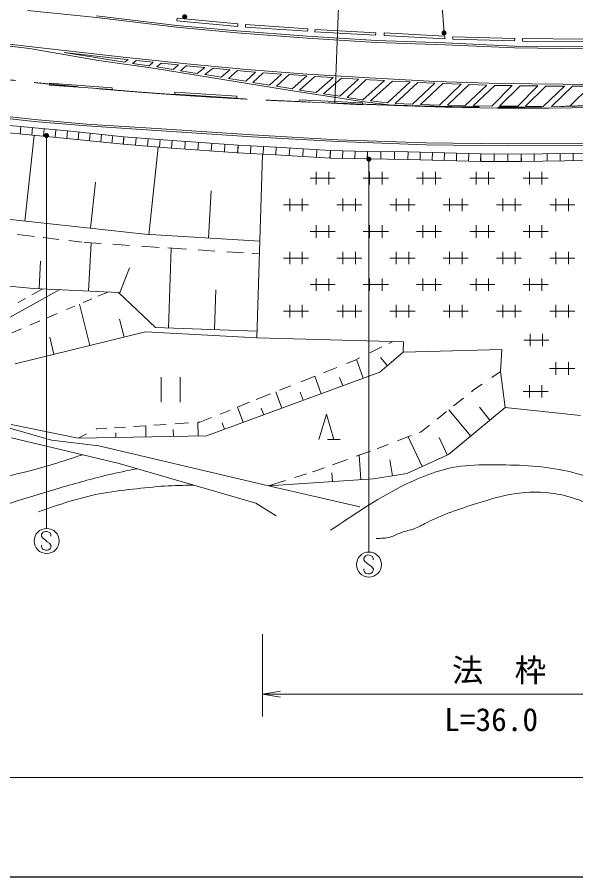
# Model space of a CAD drawing. Units: millimetres, scale not verified. Extents: x 40000 to 680000, y 20000 to 380000.
# Drawn here: x 400261 to 444760, y 205000 to 273520 of the extents above; entities that cross this region are included whole.
import ezdxf
from ezdxf.enums import TextEntityAlignment as Align

# ---------------------------------------------------------------- set-up
doc = ezdxf.new("R2010")
doc.units = ezdxf.units.MM
doc.header["$LTSCALE"] = 1000
doc.linetypes.add('CHAIN', pattern=[18.5, 12, -1.5, 3.5, -1.5])
for name, color, linetype, lineweight in [('M-BGD', 7, 'Continuous', 13), ('M-BMK', 2, 'CHAIN', 13), ('M-STR-HTXT', 7, 'Continuous', 13), ('M-STR-STR3', 7, 'Continuous', 13), ('M-STR-STRC', 7, 'Continuous', 13), ('M-TTL-BAND', 7, 'Continuous', 25)]:
    doc.layers.add(name, color=color, linetype=linetype, lineweight=lineweight)
doc.styles.add('ＭＳ ゴシック', font='')
doc.styles.get('ＭＳ ゴシック').set_extended_font_data('MS Gothic')

# ---------------------------------------------------------------- blocks, each defined once
blk = doc.blocks.new('open_arrow')
at = {"color": 0, "linetype": 'Continuous', "lineweight": -2}
blk.add_lwpolyline([(7.5, 1.25), (0, 0), (7.5, -1.25)], dxfattribs=at)
blk = doc.blocks.new('filled_dot')
at = {"color": 0, "linetype": 'Continuous', "lineweight": -2, "const_width": 1.25}
blk.add_lwpolyline([(-0.625, 0, 1), (0.625, 0, 1)], format="xyb", close=True, dxfattribs=at)

msp = doc.modelspace()

# ---------------------------------------------------------------- linework, layer by layer
at = {"layer": 'M-BGD'}
for p, q in [((406567, 273485), (401069, 274057)), ((406565, 273485), (412952, 272716)), ((406583, 273634), (412967, 272865)), ((412975, 273233), (412994, 273432)), ((412994, 273432), (417850, 272985)), ((412952, 272716), (417748, 272281)), ((412967, 272865), (417760, 272430)), ((417831, 272786), (412975, 273233)), ((417850, 272985), (417831, 272786)), ((418442, 272732), (418456, 272931)), ((423391, 272394), (418442, 272732)), ((418456, 272931), (423405, 272594)), ((417748, 272281), (423358, 271846)), ((417760, 272430), (423368, 271996)), ((423405, 272594), (423391, 272394)), ((423973, 272342), (423984, 272541)), ((428815, 272078), (423973, 272342)), ((423984, 272541), (428826, 272278)), ((428826, 272278), (428815, 272078)), ((429492, 272067), (429503, 272267)), ((434326, 271800), (429492, 272067)), ((429503, 272267), (434337, 271999)), ((395173, 271745), (401249, 271015)), ((395191, 271894), (400983, 271198)), ((423358, 271846), (428864, 271514)), ((423368, 271996), (428871, 271663)), ((428864, 271514), (434356, 271328)), ((428871, 271663), (434362, 271478)), ((434337, 271999), (434326, 271800)), ((434362, 271478), (439876, 271222)), ((434961, 271767), (434966, 271967)), ((439888, 271624), (434961, 271767)), ((434966, 271967), (439894, 271823)), ((439894, 271823), (439888, 271624)), ((440508, 271615), (440510, 271815)), ((445375, 271572), (440508, 271615)), ((440510, 271815), (445376, 271772)), ((400983, 271198), (408490, 270353)), ((401250, 271018), (406568, 270100)), ((403997, 270708), (408474, 270204)), ((408848, 269928), (403997, 270708)), ((434356, 271328), (439871, 271072)), ((439871, 271072), (445416, 270996)), ((439876, 271222), (445417, 271146)), ((406568, 270100), (411240, 269436)), ((408474, 270204), (409108, 270138)), ((408490, 270353), (413783, 269799)), ((408848, 269928), (409108, 270138)), ((409457, 269841), (409742, 270071)), ((409742, 270071), (411103, 269929)), ((409457, 269841), (410761, 269656)), ((410761, 269656), (411103, 269929)), ((411240, 269436), (421868, 267703)), ((411371, 269567), (411740, 269862)), ((411371, 269567), (412692, 269351)), ((411740, 269862), (413115, 269718)), ((412692, 269351), (413115, 269718)), ((413270, 269257), (413728, 269654)), ((413728, 269654), (415217, 269512)), ((413728, 269654), (413768, 269650)), ((413783, 269799), (418555, 269344)), ((414600, 269040), (415217, 269512)), ((415211, 268940), (415877, 269449)), ((415877, 269449), (417196, 269323)), ((416503, 268730), (417196, 269323)), ((418555, 269344), (423351, 268983)), ((413270, 269257), (414600, 269040)), ((415211, 268940), (416503, 268730)), ((417084, 268635), (417819, 269264)), ((417084, 268635), (418470, 268409)), ((417819, 269264), (418542, 269195)), ((418470, 268409), (419250, 269141)), ((418542, 269195), (419250, 269141)), ((419030, 268317), (419858, 269096)), ((419858, 269096), (421319, 268986)), ((420353, 268102), (421319, 268986)), ((420918, 268009), (421935, 268939)), ((421935, 268939), (423344, 268833)), ((422173, 267807), (423344, 268833)), ((422752, 267716), (423982, 268794)), ((423351, 268983), (428328, 268676)), ((423982, 268794), (425441, 268704)), ((424066, 267511), (425441, 268704)), ((424648, 267420), (426082, 268665)), ((426082, 268665), (427446, 268580)), ((428328, 268676), (433594, 268401)), ((402832, 268104), (402842, 268254)), ((407816, 267748), (402832, 268104)), ((402842, 268254), (407827, 267897)), ((419030, 268317), (420353, 268102)), ((420918, 268009), (421891, 267851)), ((425971, 267213), (427446, 268580)), ((426538, 267125), (428067, 268542)), ((427806, 266927), (429516, 268464)), ((428067, 268542), (428320, 268527)), ((428320, 268527), (429516, 268464)), ((428405, 266860), (430152, 268431)), ((429770, 266702), (431554, 268357)), ((430152, 268431), (431554, 268357)), ((430364, 266639), (432181, 268325)), ((431752, 266592), (433534, 268254)), ((432181, 268325), (433534, 268254)), ((432389, 266570), (434169, 268231)), ((433594, 268401), (438719, 268224)), ((433903, 266518), (435640, 268180)), ((434169, 268231), (435640, 268180)), ((434535, 266500), (436268, 268158)), ((435944, 266475), (437669, 268110)), ((436268, 268158), (437669, 268110)), ((436587, 266464), (438300, 268088)), ((438059, 266438), (439696, 268063)), ((438300, 268088), (438716, 268074)), ((438689, 266430), (440328, 268056)), ((438716, 268074), (439696, 268063)), ((438719, 268224), (443761, 268170)), ((440133, 266421), (441734, 268041)), ((440328, 268056), (441734, 268041)), ((440762, 266417), (442360, 268035)), ((442168, 266409), (443847, 268019)), ((442360, 268035), (443847, 268019)), ((442818, 266408), (444495, 268017)), ((443761, 268170), (448595, 268150)), ((444295, 266431), (445907, 268011)), ((444495, 268017), (445907, 268011)), ((407827, 267897), (407816, 267748)), ((412805, 267390), (412815, 267539)), ((417756, 267066), (412805, 267390)), ((412815, 267539), (417766, 267215)), ((421868, 267703), (427727, 266787)), ((421891, 267851), (422173, 267807)), ((422752, 267716), (424066, 267511)), ((424648, 267420), (425971, 267213)), ((417766, 267215), (417756, 267066)), ((422755, 266795), (422763, 266945)), ((427757, 266537), (422755, 266795)), ((422763, 266945), (427764, 266687)), ((426538, 267125), (427747, 266936)), ((427727, 266787), (430282, 266492)), ((427747, 266936), (427808, 266929)), ((427764, 266687), (427757, 266537)), ((428405, 266860), (429770, 266702)), ((430364, 266639), (431752, 266592)), ((432389, 266570), (433903, 266518)), ((392099, 266304), (401623, 265203)), ((392118, 266453), (401638, 265352)), ((430282, 266492), (434335, 266353)), ((434335, 266353), (438495, 266281)), ((434535, 266500), (435944, 266475)), ((436587, 266464), (438059, 266438)), ((438495, 266281), (442648, 266256)), ((438689, 266430), (440133, 266421)), ((440762, 266417), (442168, 266409)), ((442648, 266256), (446888, 266321)), ((442818, 266408), (444295, 266431)), ((401623, 265203), (405774, 264850)), ((401638, 265352), (405787, 264999)), ((404276, 264454), (398701, 264980)), ((400558, 264805), (400502, 264207)), ((401487, 264717), (401431, 264120)), ((402416, 264629), (402359, 264032)), ((403345, 264541), (403288, 263944)), ((411357, 264490), (405774, 264850)), ((411367, 264640), (405784, 265000)), ((418966, 263989), (411357, 264490)), ((418975, 264139), (411367, 264640)), ((404217, 263856), (398644, 264383)), ((401619, 264102), (400871, 257260)), ((404273, 264454), (404217, 263856)), ((404279, 264453), (404217, 263856)), ((408712, 263389), (404217, 263856)), ((408767, 263987), (404276, 264454)), ((405177, 264360), (405114, 263763)), ((406074, 264267), (406012, 263670)), ((406972, 264173), (406910, 263577)), ((407869, 264080), (407807, 263483)), ((408767, 263987), (408705, 263390)), ((408767, 263987), (408720, 263388)), ((412603, 263688), (408767, 263987)), ((409726, 263912), (409679, 263314)), ((410685, 263837), (410638, 263239)), ((425808, 263603), (418966, 263989)), ((425815, 263753), (418975, 264139)), ((412559, 263089), (408712, 263389)), ((411499, 263172), (410734, 256182)), ((411644, 263762), (411597, 263164)), ((412603, 263688), (412556, 263090)), ((412603, 263688), (412561, 263089)), ((417856, 263317), (412603, 263688)), ((413654, 263614), (413611, 263015)), ((414704, 263540), (414662, 262941)), ((415755, 263465), (415713, 262867)), ((416806, 263391), (416763, 262793)), ((417856, 263317), (417814, 262719)), ((417856, 263317), (417824, 262718)), ((420890, 263151), (417856, 263317)), ((418867, 263262), (418834, 262663)), ((419878, 263207), (419845, 262608)), ((420892, 263151), (420855, 262552)), ((420888, 263151), (420855, 262552)), ((425212, 262890), (420890, 263151)), ((432806, 263357), (425808, 263603)), ((432810, 263507), (425815, 263753)), ((439288, 263267), (432806, 263357)), ((439289, 263417), (432810, 263507)), ((445666, 263305), (439288, 263267)), ((445662, 263455), (439289, 263417)), ((417819, 262718), (412559, 263089)), ((420855, 262552), (417819, 262718)), ((419812, 262609), (419346, 247959)), ((425187, 262290), (420855, 262552)), ((421972, 263086), (421935, 262487)), ((423052, 263020), (423016, 262422)), ((424132, 262955), (424096, 262356)), ((425212, 262890), (425176, 262291)), ((425212, 262890), (425199, 262290)), ((428162, 262824), (425212, 262890)), ((426195, 262868), (426182, 262268)), ((427178, 262846), (427165, 262246)), ((428162, 262824), (428148, 262224)), ((428162, 262824), (428153, 262224)), ((431398, 262776), (428162, 262824)), ((429239, 262808), (429230, 262208)), ((430317, 262792), (430308, 262192)), ((431401, 262776), (431386, 262176)), ((431395, 262776), (431386, 262176)), ((437196, 262630), (431398, 262776)), ((432367, 262752), (432351, 262152)), ((433332, 262727), (433317, 262127)), ((434298, 262703), (434283, 262103)), ((435264, 262679), (435249, 262079)), ((436230, 262654), (436215, 262054)), ((437196, 262630), (437181, 262030)), ((437196, 262630), (437191, 262030)), ((440411, 262606), (437196, 262630)), ((438268, 262622), (438263, 262022)), ((439339, 262614), (439335, 262014)), ((440411, 262606), (440407, 262006)), ((445582, 262688), (440411, 262606)), ((440411, 262606), (440421, 262006)), ((441445, 262622), (441455, 262022)), ((442480, 262638), (442489, 262039)), ((443514, 262655), (443523, 262055)), ((444548, 262671), (444558, 262071)), ((428150, 262224), (425187, 262290)), ((431386, 262176), (428150, 262224)), ((437186, 262030), (431386, 262176)), ((440414, 262006), (437186, 262030)), ((445596, 262088), (440414, 262006)), ((424089, 261187), (424089, 260187)), ((425089, 261187), (425089, 260187)), ((428331, 261187), (428331, 260187)), ((429331, 261187), (429331, 260187)), ((432574, 261187), (432574, 260187)), ((433574, 261187), (433574, 260187)), ((436817, 261187), (436817, 260187)), ((437817, 261187), (437817, 260187)), ((441059, 261187), (441059, 260187)), ((442059, 261187), (442059, 260187)), ((425589, 260687), (423589, 260687)), ((429831, 260687), (427831, 260687)), ((434074, 260687), (432074, 260687)), ((438317, 260687), (436317, 260687)), ((442559, 260687), (440559, 260687)), ((406491, 260372), (406088, 256690)), ((415714, 259674), (415493, 255918)), ((421967, 259066), (421967, 258066)), ((422967, 259066), (422967, 258066)), ((426210, 259066), (426210, 258066)), ((427210, 259066), (427210, 258066)), ((430453, 259066), (430453, 258066)), ((431453, 259066), (431453, 258066)), ((434695, 259066), (434695, 258066)), ((435695, 259066), (435695, 258066)), ((438938, 259066), (438938, 258066)), ((439938, 259066), (439938, 258066)), ((443181, 259066), (443181, 258066)), ((444181, 259066), (444181, 258066)), ((410416, 256216), (390393, 258406)), ((423467, 258566), (421467, 258566)), ((427710, 258566), (425710, 258566)), ((431953, 258566), (429953, 258566)), ((436195, 258566), (434195, 258566)), ((440438, 258566), (438438, 258566)), ((444681, 258566), (442681, 258566)), ((425589, 256444), (423589, 256444)), ((424089, 256944), (424089, 255944)), ((425089, 256944), (425089, 255944)), ((429831, 256444), (427831, 256444)), ((428331, 256944), (428331, 255944)), ((429331, 256944), (429331, 255944)), ((434074, 256444), (432074, 256444)), ((432574, 256944), (432574, 255944)), ((433574, 256944), (433574, 255944)), ((438317, 256444), (436317, 256444)), ((436817, 256944), (436817, 255944)), ((437817, 256944), (437817, 255944)), ((442559, 256444), (440559, 256444)), ((441059, 256944), (441059, 255944)), ((442059, 256944), (442059, 255944)), ((401651, 256031), (400274, 256192)), ((403569, 255807), (402322, 255953)), ((405412, 255592), (404385, 255712)), ((419591, 255677), (410416, 256216)), ((405674, 255561), (405631, 255566)), ((406954, 255477), (405674, 255561)), ((406141, 255531), (405953, 251690)), ((409218, 255327), (407869, 255417)), ((411567, 255172), (410163, 255265)), ((413752, 255028), (412268, 255126)), ((412530, 255109), (412317, 248741)), ((416003, 254880), (414681, 254967)), ((418292, 254729), (416969, 254816)), ((419559, 254645), (418976, 254684)), ((423467, 254323), (421467, 254323)), ((421967, 254823), (421967, 253823)), ((422967, 254823), (422967, 253823)), ((427710, 254323), (425710, 254323)), ((426210, 254823), (426210, 253823)), ((427210, 254823), (427210, 253823)), ((431953, 254323), (429953, 254323)), ((430453, 254823), (430453, 253823)), ((431453, 254823), (431453, 253823)), ((436195, 254323), (434195, 254323)), ((434695, 254823), (434695, 253823)), ((435695, 254823), (435695, 253823)), ((440438, 254323), (438438, 254323)), ((438938, 254823), (438938, 253823)), ((439938, 254823), (439938, 253823)), ((444681, 254323), (442681, 254323)), ((443181, 254823), (443181, 253823)), ((444181, 254823), (444181, 253823)), ((402124, 254061), (402018, 251883)), ((409216, 253546), (408410, 251489)), ((401559, 251905), (395597, 252459)), ((425589, 252202), (423589, 252202)), ((424089, 252702), (424089, 251702)), ((425089, 252702), (425089, 251702)), ((429831, 252202), (427831, 252202)), ((428331, 252702), (428331, 251702)), ((429331, 252702), (429331, 251702)), ((434074, 252202), (432074, 252202)), ((432574, 252702), (432574, 251702)), ((433574, 252702), (433574, 251702)), ((438317, 252202), (436317, 252202)), ((436817, 252702), (436817, 251702)), ((437817, 252702), (437817, 251702)), ((442559, 252202), (440559, 252202)), ((441059, 252702), (441059, 251702)), ((442059, 252702), (442059, 251702)), ((394064, 246496), (403658, 251802)), ((402300, 251869), (401439, 251385)), ((408320, 251574), (401559, 251905)), ((406679, 251273), (407484, 251615)), ((411266, 248776), (408320, 251574)), ((416087, 251783), (415982, 248618)), ((400931, 251099), (400343, 250768)), ((405507, 250774), (406196, 251067)), ((404185, 250211), (404845, 250492)), ((405229, 250656), (406037, 247343)), ((421967, 250580), (421967, 249580)), ((422967, 250580), (422967, 249580)), ((426210, 250580), (426210, 249580)), ((427210, 250580), (427210, 249580)), ((430453, 250580), (430453, 249580)), ((431453, 250580), (431453, 249580)), ((434695, 250580), (434695, 249580)), ((435695, 250580), (435695, 249580)), ((438938, 250580), (438938, 249580)), ((439938, 250580), (439938, 249580)), ((443181, 250580), (443181, 249580)), ((444181, 250580), (444181, 249580)), ((402660, 249562), (403449, 249897)), ((408421, 249461), (408775, 248011)), ((423467, 250080), (421467, 250080)), ((427710, 250080), (425710, 250080)), ((431953, 250080), (429953, 250080)), ((436195, 250080), (434195, 250080)), ((440438, 250080), (438438, 250080)), ((444681, 250080), (442681, 250080)), ((401261, 248963), (401872, 249226)), ((401872, 249226), (402067, 249309)), ((419363, 248505), (411266, 248776)), ((399829, 248347), (400602, 248680)), ((400087, 245892), (410486, 248428)), ((410486, 248428), (419346, 247959)), ((441120, 248288), (441120, 247288)), ((442120, 248288), (442120, 247288)), ((402852, 248008), (403184, 246647)), ((419346, 247959), (431026, 247642)), ((430173, 247665), (429870, 247516)), ((431026, 247642), (431010, 246825)), ((442620, 247788), (440620, 247788)), ((429298, 247234), (428359, 246771)), ((431010, 246825), (429147, 245221)), ((431010, 246825), (438867, 247033)), ((438867, 247033), (438771, 245278)), ((427132, 246166), (426486, 245908)), ((427542, 246368), (427132, 246166)), ((427282, 246226), (427827, 244737)), ((429196, 246384), (429750, 245741)), ((443174, 246010), (443174, 245010)), ((444174, 246010), (444174, 245010)), ((425711, 245598), (424650, 245174)), ((444674, 245510), (442674, 245510)), ((411736, 242823), (411736, 244823)), ((413236, 244823), (413236, 242823)), ((429147, 245221), (415337, 240160)), ((424006, 244917), (422856, 244457)), ((423961, 244899), (424471, 243508)), ((425946, 244800), (426189, 244137)), ((438070, 244797), (438771, 245278)), ((438771, 245278), (439133, 242420)), ((422062, 244140), (421159, 243779)), ((436621, 243806), (437307, 244276)), ((441067, 244197), (441067, 243197)), ((442067, 244197), (442067, 243197)), ((420440, 243492), (419308, 243040)), ((420853, 243657), (421330, 242357)), ((422811, 243624), (423045, 242985)), ((436450, 243670), (436621, 243806)), ((442567, 243697), (440567, 243697)), ((418762, 242821), (417808, 242440)), ((435028, 242536), (435814, 243163)), ((417228, 242208), (416417, 241884)), ((417814, 242443), (418258, 241231)), ((419708, 242367), (419903, 241834)), ((433703, 241480), (434462, 242085)), ((439133, 242420), (434631, 238672)), ((434643, 242229), (436387, 240134)), ((437078, 242424), (437922, 241411)), ((445144, 241766), (439133, 242420)), ((397306, 241429), (403001, 239800)), ((414657, 241232), (414676, 240148)), ((414810, 241242), (414683, 241234)), ((415726, 241608), (414810, 241242)), ((416593, 241195), (416778, 240689)), ((424293, 239866), (424893, 241866)), ((424893, 241866), (425493, 239866)), ((405121, 239977), (399793, 241042)), ((406581, 240701), (406546, 240684)), ((407392, 240755), (406581, 240701)), ((408888, 240853), (408020, 240796)), ((410482, 240958), (409519, 240894)), ((410497, 240959), (410513, 240073)), ((412125, 241066), (411138, 241001)), ((412690, 240656), (412699, 240113)), ((413900, 241182), (412852, 241113)), ((432433, 240467), (433113, 241009)), ((399801, 239999), (408390, 237938)), ((405790, 240308), (405121, 239977)), ((415337, 240160), (405121, 239977)), ((408117, 240395), (408123, 240031)), ((424993, 239866), (425993, 239866)), ((430544, 239743), (431650, 240167)), ((431419, 240079), (432520, 237697)), ((432280, 240409), (432433, 240467)), ((433877, 240024), (434525, 238623)), ((403001, 239800), (406755, 239341)), ((406755, 239341), (420267, 236167)), ((428926, 239125), (429038, 239166)), ((429038, 239166), (429810, 239462)), ((427271, 238523), (428407, 238936)), ((427491, 238603), (427622, 236664)), ((434631, 238672), (431311, 237138)), ((408390, 237938), (419267, 234778)), ((425372, 237833), (426576, 238271)), ((429954, 238231), (430147, 236961)), ((422382, 236830), (423298, 237117)), ((423796, 237273), (424058, 237355)), ((424058, 237355), (424725, 237597)), ((425332, 237203), (425379, 236512)), ((431311, 237138), (428642, 236733)), ((428642, 236733), (420267, 236167)), ((420267, 236167), (421632, 236594)), ((420267, 236167), (427546, 234481)), ((419267, 234778), (420884, 233786))]:
    msp.add_line(p, q, dxfattribs=at)
for points, knots in [([(576576, 258110), (575855, 257715), (575133, 257320), (574369, 257048), (573342, 256682), (572237, 256540), (571136, 256427), (569730, 256284), (568329, 256189), (566938, 256297), (565886, 256378), (564840, 256576), (563803, 256803), (561572, 257291), (559382, 257913), (557199, 258556), (555219, 259139), (553243, 259739), (551254, 260304), (550403, 260546), (549548, 260781), (548674, 260924), (547408, 261132), (546101, 261146), (544832, 260945), (543314, 260704), (541851, 260154), (540488, 259442), (538114, 258203), (536044, 256472), (534073, 254650), (532678, 253361), (531332, 252025), (529808, 250916), (528742, 250140), (527587, 249475), (526375, 248928), (524767, 248203), (523058, 247685), (521318, 247477), (520188, 247341), (519045, 247336), (517905, 247281), (516008, 247189), (514121, 246957), (512255, 246611), (509772, 246152), (507326, 245491), (504932, 244694), (501915, 243691), (498979, 242471), (496115, 241059), (494071, 240051), (492063, 238944), (489918, 238241), (488208, 237681), (486411, 237377), (484628, 237027), (482535, 236616), (480462, 236142), (478443, 235496), (474980, 234388), (471678, 232775), (468209, 231656), (466579, 231130), (464911, 230712), (463206, 230486), (461633, 230278), (460029, 230231), (458466, 230486), (456925, 230737), (455425, 231281), (454056, 232029), (452261, 233012), (450693, 234349), (448927, 235389), (447337, 236325), (445585, 237020), (443783, 237397), (441932, 237786), (440028, 237839), (438124, 237838), (437161, 237838), (436197, 237824), (435256, 237673), (433704, 237424), (432212, 236802), (430798, 236072), (428838, 235061), (427028, 233842), (425217, 232623)], [0, 0, 0, 0, 1, 1, 1, 2, 2, 2, 3, 3, 3, 4, 4, 4, 5, 5, 5, 6, 6, 6, 7, 7, 7, 8, 8, 8, 9, 9, 9, 10, 10, 10, 11, 11, 11, 12, 12, 12, 13, 13, 13, 14, 14, 14, 15, 15, 15, 16, 16, 16, 17, 17, 17, 18, 18, 18, 19, 19, 19, 20, 20, 20, 21, 21, 21, 22, 22, 22, 23, 23, 23, 24, 24, 24, 25, 25, 25, 26, 26, 26, 27, 27, 27, 28, 28, 28, 29, 29, 29, 30, 30, 30, 30]), ([(405466, 238640), (404690, 238384), (403913, 238127), (403130, 237889), (402303, 237639), (401470, 237409), (400631, 237204), (399615, 236955), (398591, 236743), (397569, 236518), (395660, 236097), (393760, 235634), (391861, 235170)], [0, 0, 0, 0, 1, 1, 1, 2, 2, 2, 3, 3, 3, 4, 4, 4, 4]), ([(409794, 237531), (409022, 237372), (408251, 237214), (407484, 237034), (406211, 236733), (404952, 236371), (403696, 236005), (402521, 235663), (401349, 235317), (400184, 234943), (399557, 234742), (398932, 234532), (398306, 234323)], [0, 0, 0, 0, 1, 1, 1, 2, 2, 2, 3, 3, 3, 4, 4, 4, 4]), ([(414305, 236220), (413538, 236207), (412772, 236194), (412007, 236147), (411162, 236094), (410319, 235998), (409476, 235902), (408579, 235799), (407681, 235696), (406798, 235526), (405152, 235209), (403558, 234657), (401964, 234105)], [0, 0, 0, 0, 1, 1, 1, 2, 2, 2, 3, 3, 3, 4, 4, 4, 4]), ([(428864, 231971), (429240, 231976), (429616, 231981), (429967, 232081), (430280, 232171), (430574, 232336), (430885, 232449), (431204, 232564), (431541, 232624), (431859, 232736), (432209, 232861), (432535, 233049), (432868, 233223), (434133, 233883), (435489, 234321), (436847, 234749), (437839, 235061), (438833, 235367), (439860, 235530), (440954, 235704), (442086, 235716), (443175, 235530), (444435, 235315), (445637, 234834), (446813, 234317), (447984, 233802), (449130, 233251), (450211, 232577), (451190, 231966), (452116, 231254), (453143, 230745), (453965, 230337), (454852, 230059), (455740, 229781)], [0, 0, 0, 0, 1, 1, 1, 2, 2, 2, 3, 3, 3, 4, 4, 4, 5, 5, 5, 6, 6, 6, 7, 7, 7, 8, 8, 8, 9, 9, 9, 10, 10, 10, 11, 11, 11, 11])]:
    msp.add_open_spline(points, degree=3, knots=knots, dxfattribs=at)
at = {"layer": 'M-BMK'}
msp.add_open_spline([(369932, 272731), (376805, 271657), (383678, 270584), (390572, 269652), (394744, 269089), (398924, 268577), (403113, 268159), (411284, 267342), (419489, 266879), (427701, 266586), (432438, 266417), (437178, 266305), (441912, 266375), (450436, 266500), (458943, 267213), (467451, 267927)], degree=3, knots=[0, 0, 0, 0, 1, 1, 1, 2, 2, 2, 3, 3, 3, 4, 4, 4, 5, 5, 5, 5], dxfattribs=at)
at = {"layer": 'M-STR-HTXT'}
msp.add_line((425572, 266682), (427395, 315933), dxfattribs=at)
at = {"layer": 'M-STR-STR3'}
for p, q in [((419794, 217777), (419794, 224339)), ((419794, 219561), (455619, 219561)), ((566583, 212914), (346500, 212914))]:
    msp.add_line(p, q, dxfattribs=at)
at = {"layer": 'M-STR-STRC'}
for p, q in [((434262, 272264), (431404, 310781)), ((402597, 264084), (402597, 232768)), ((428273, 262205), (428273, 230890)), ((402323, 232465), (402200, 232281)), ((402516, 232531), (402323, 232465)), ((402637, 232529), (402516, 232531)), ((402887, 232410), (402637, 232529)), ((402950, 232278), (402887, 232410)), ((402200, 232281), (402202, 232149)), ((402202, 232149), (402265, 232020)), ((402265, 232020), (402521, 231839)), ((402521, 231839), (402650, 231707)), ((402650, 231707), (402829, 231591)), ((402950, 232149), (402950, 232278)), ((402202, 231302), (402200, 231423)), ((402242, 231199), (402202, 231302)), ((402326, 231088), (402242, 231199)), ((402513, 231028), (402326, 231088)), ((402647, 231028), (402513, 231028)), ((402747, 231057), (402647, 231028)), ((402890, 231149), (402747, 231057)), ((402829, 231591), (402955, 231391)), ((402950, 231280), (402890, 231149)), ((402955, 231391), (402950, 231280)), ((428000, 230587), (427876, 230402)), ((427876, 230402), (427879, 230271)), ((427879, 230271), (427942, 230142)), ((428192, 230653), (428000, 230587)), ((428313, 230650), (428192, 230653)), ((428563, 230531), (428313, 230650)), ((428627, 230400), (428563, 230531)), ((428627, 230271), (428627, 230400)), ((427879, 229423), (427876, 229544)), ((427942, 230142), (428197, 229960)), ((428197, 229960), (428326, 229828)), ((428326, 229828), (428505, 229712)), ((428505, 229712), (428632, 229512)), ((427918, 229320), (427879, 229423)), ((428002, 229209), (427918, 229320)), ((428189, 229149), (428002, 229209)), ((428324, 229149), (428189, 229149)), ((428424, 229178), (428324, 229149)), ((428566, 229270), (428424, 229178)), ((428627, 229402), (428566, 229270)), ((428632, 229512), (428627, 229402))]:
    msp.add_line(p, q, dxfattribs=at)
for centre in [(402607, 231769), (428283, 229890)]:
    msp.add_circle(centre, 1000, dxfattribs=at)
at = {"layer": 'M-TTL-BAND'}
msp.add_line((40000, 205000), (579000, 205000), dxfattribs=at)

# ---------------------------------------------------------------- block references
at = {"layer": 'M-STR-STR3', "xscale": 193, "yscale": 193}
msp.add_blockref('open_arrow', (419794, 219561), dxfattribs=at)
at = {"layer": 'M-STR-STRC', "xscale": 160, "yscale": 160}
for p, rotation in [((413602, 273555), 90.5), ((434262, 272264), 94.2), ((402597, 264084), 270), ((428273, 262205), 270)]:
    msp.add_blockref('filled_dot', p, dxfattribs=dict(at, rotation=rotation))

# ---------------------------------------------------------------- texts
at = {"layer": 'M-STR-STR3', "style": 'ＭＳ ゴシック'}
for s, p in [('法\u3000枠', (434889, 219998)), ('L=36.0', (434274, 216070))]:
    msp.add_text(s, height=1833, dxfattribs=at).set_placement(p, align=Align.BOTTOM_LEFT)

doc.saveas('drawing.dxf')
